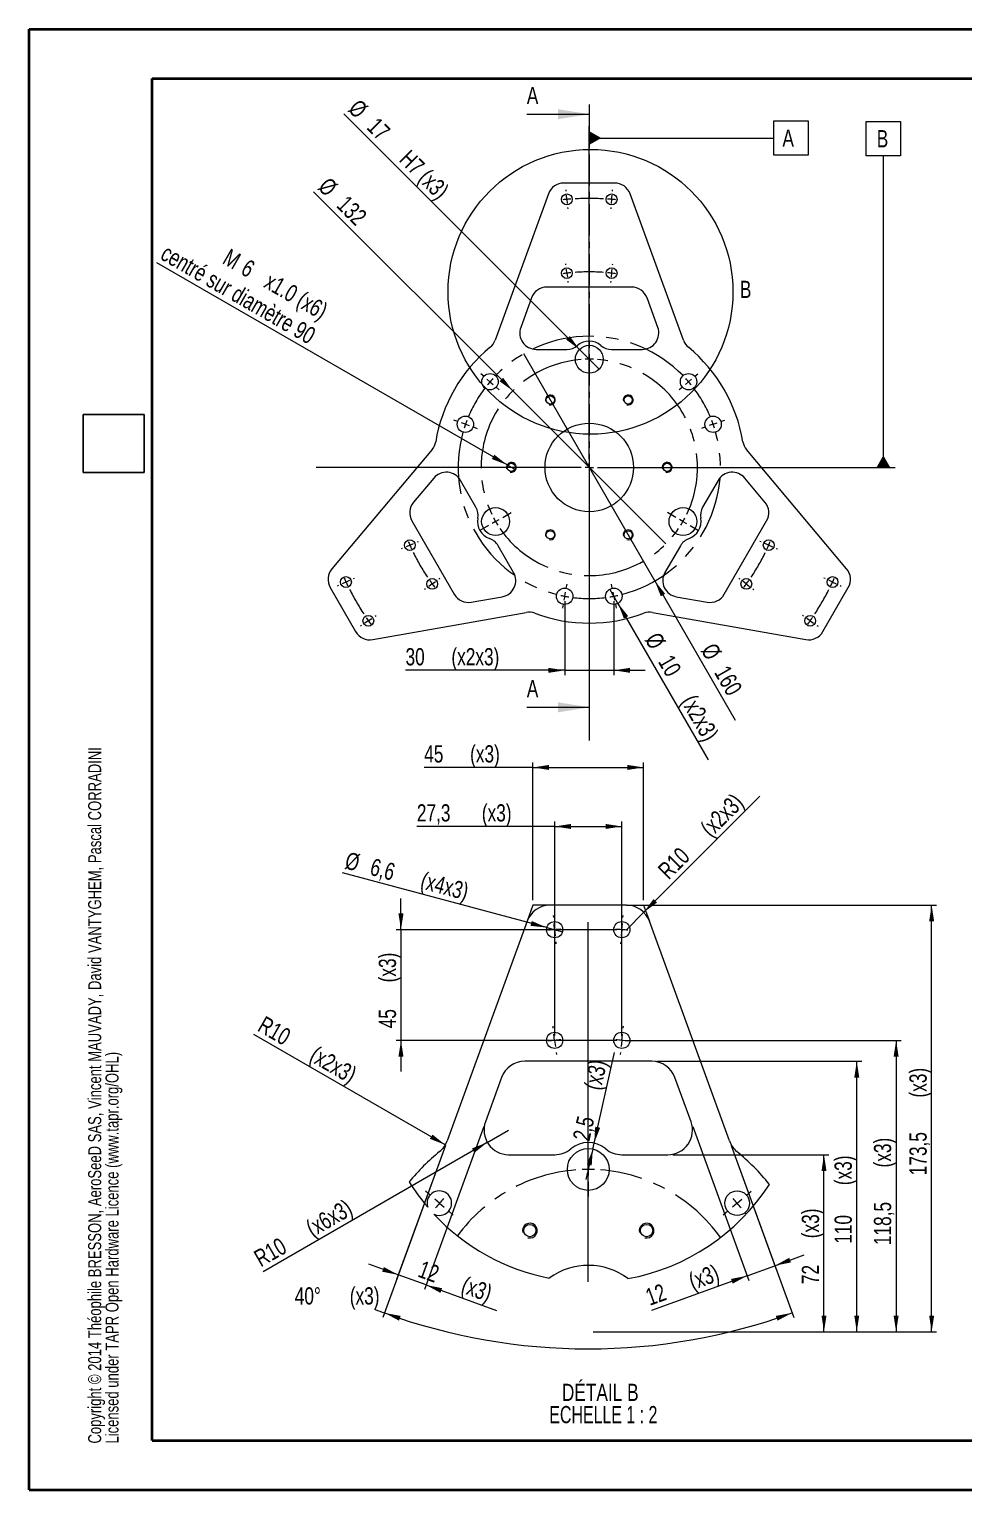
# Model space of a CAD drawing. Header units: millimetres. Extents: x 0 to 420, y 0 to 297.
# Drawn here: x 0.1 to 190.1, y 0.2 to 297.2 of the extents above; entities that cross this region are included whole.
import ezdxf

# ---------------------------------------------------------------- set-up
doc = ezdxf.new("R2010")
doc.units = ezdxf.units.MM
doc.linetypes.add('CENTER', pattern=[10.16, 6.35, -1.27, 1.27, -1.27])
doc.linetypes.add('CENTERX2', pattern=[20.32, 12.7, -2.54, 2.54, -2.54])
doc.styles.add('SLDTEXTSTYLE0', font='TXT', dxfattribs={"width": 0.75})
doc.styles.add('SLDTEXTSTYLE4', font='TXT', dxfattribs={"width": 0.692308})
doc.dimstyles.new('SLDDIMSTYLE0', dxfattribs={"dimtxt": 3.5, "dimasz": 3.302, "dimexe": 0, "dimexo": 0.0625, "dimgap": 0.875, "dimtad": 1, "dimlfac": 3, "dimrnd": 1e-09, "dimzin": 12, "dimdsep": 46, "dimtxsty": 'SLDTEXTSTYLE0', "dimblk1": 'NONE', "dimsah": 1, "dimcen": 0, "dimadec": 0, "dimazin": 3, "dimtfac": 1, "dimtmove": 0, "dimatfit": 3, "dimldrblk": 'NONE', "dimfxl": 1, "dimfrac": 2, "dimtolj": 1, "dimtzin": 12, "dimarcsym": 0})
doc.dimstyles.new('SLDDIMSTYLE1', dxfattribs={"dimtxt": 3.5, "dimasz": 3.302, "dimexe": 0, "dimexo": 0.0625, "dimgap": 0.875, "dimtad": 1, "dimlfac": 3, "dimrnd": 1e-09, "dimzin": 12, "dimdsep": 46, "dimtxsty": 'SLDTEXTSTYLE0', "dimblk1": 'NONE', "dimsah": 1, "dimcen": 0, "dimadec": 0, "dimazin": 3, "dimtfac": 1, "dimtmove": 0, "dimatfit": 3, "dimldrblk": 'NONE', "dimfxl": 1, "dimfrac": 2, "dimtolj": 1, "dimtzin": 12, "dimarcsym": 0})
doc.dimstyles.new('SLDDIMSTYLE10', dxfattribs={"dimtxt": 3.5, "dimasz": 3.302, "dimexe": 0, "dimexo": 0.0625, "dimgap": 0.875, "dimtad": 1, "dimlfac": 2, "dimrnd": 1e-09, "dimzin": 12, "dimdsep": 46, "dimtxsty": 'SLDTEXTSTYLE0', "dimsah": 1, "dimcen": 0.09, "dimadec": 0, "dimazin": 3, "dimtfac": 1, "dimtofl": 0, "dimtmove": 0, "dimatfit": 3, "dimfxl": 1, "dimfrac": 2, "dimtolj": 1, "dimtzin": 12, "dimarcsym": 0})
doc.dimstyles.new('SLDDIMSTYLE11', dxfattribs={"dimtxt": 3.5, "dimasz": 3.302, "dimexe": 0, "dimexo": 0.0625, "dimgap": 0.875, "dimtad": 0, "dimtih": 1, "dimtoh": 1, "dimdec": 4, "dimlfac": 2, "dimzin": 12, "dimdsep": 46, "dimtxsty": 'SLDTEXTSTYLE0', "dimsah": 1, "dimcen": 0.09, "dimazin": 3, "dimtfac": 1, "dimtofl": 0, "dimtmove": 0, "dimatfit": 3, "dimfxl": 1, "dimfrac": 2, "dimtolj": 1, "dimtzin": 12, "dimarcsym": 0})
doc.dimstyles.new('SLDDIMSTYLE12', dxfattribs={"dimtxt": 3.5, "dimasz": 3.302, "dimexe": 0, "dimexo": 0.0625, "dimgap": 0.875, "dimtad": 1, "dimlfac": 2, "dimrnd": 1e-09, "dimzin": 12, "dimdsep": 46, "dimtxsty": 'SLDTEXTSTYLE0', "dimsah": 1, "dimcen": 0.09, "dimadec": 0, "dimazin": 3, "dimtfac": 1, "dimtmove": 0, "dimatfit": 0, "dimfxl": 1, "dimfrac": 2, "dimtolj": 1, "dimtzin": 12, "dimarcsym": 0})
doc.dimstyles.new('SLDDIMSTYLE13', dxfattribs={"dimtxt": 3.5, "dimasz": 3.302, "dimexe": 0, "dimexo": 0.0625, "dimgap": 0.875, "dimtad": 1, "dimlfac": 2, "dimrnd": 1e-09, "dimzin": 12, "dimdsep": 46, "dimtxsty": 'SLDTEXTSTYLE0', "dimsah": 1, "dimcen": 0, "dimadec": 0, "dimazin": 3, "dimtfac": 1, "dimtofl": 0, "dimtmove": 0, "dimatfit": 3, "dimfxl": 1, "dimfrac": 2, "dimtolj": 1, "dimtzin": 12, "dimarcsym": 0})
doc.dimstyles.new('SLDDIMSTYLE14', dxfattribs={"dimtxt": 3.5, "dimasz": 3.302, "dimexe": 0, "dimexo": 0.0625, "dimgap": 0.875, "dimtad": 1, "dimlfac": 2, "dimrnd": 1e-09, "dimzin": 12, "dimdsep": 46, "dimtxsty": 'SLDTEXTSTYLE0', "dimsah": 1, "dimcen": 0, "dimadec": 0, "dimazin": 3, "dimtfac": 1, "dimtofl": 0, "dimtmove": 0, "dimatfit": 3, "dimfxl": 1, "dimfrac": 2, "dimtolj": 1, "dimtzin": 12, "dimarcsym": 0})
doc.dimstyles.new('SLDDIMSTYLE15', dxfattribs={"dimtxt": 3.5, "dimasz": 3.302, "dimexe": 0, "dimexo": 0.0625, "dimgap": 0.875, "dimtad": 1, "dimlfac": 2, "dimrnd": 1e-09, "dimzin": 12, "dimdsep": 46, "dimtxsty": 'SLDTEXTSTYLE0', "dimblk1": 'NONE', "dimsah": 1, "dimcen": 0, "dimadec": 0, "dimazin": 3, "dimtfac": 1, "dimtmove": 0, "dimatfit": 3, "dimldrblk": 'NONE', "dimfxl": 1, "dimfrac": 2, "dimtolj": 1, "dimtzin": 12, "dimarcsym": 0})
doc.dimstyles.new('SLDDIMSTYLE16', dxfattribs={"dimtxt": 3.5, "dimasz": 3.302, "dimexe": 0, "dimexo": 0.0625, "dimgap": 0.875, "dimtad": 1, "dimlfac": 2, "dimrnd": 1e-09, "dimzin": 12, "dimdsep": 46, "dimtxsty": 'SLDTEXTSTYLE0', "dimsah": 1, "dimcen": 0, "dimadec": 0, "dimazin": 3, "dimtfac": 1, "dimtofl": 0, "dimtmove": 1, "dimatfit": 3, "dimfxl": 1, "dimfrac": 2, "dimtolj": 1, "dimtzin": 12, "dimarcsym": 0})
doc.dimstyles.new('SLDDIMSTYLE2', dxfattribs={"dimtxt": 3.5, "dimasz": 3.302, "dimexe": 0, "dimexo": 0.0625, "dimgap": 0.875, "dimtad": 0, "dimtih": 1, "dimtoh": 1, "dimlfac": 3, "dimrnd": 1e-09, "dimzin": 12, "dimdsep": 46, "dimtxsty": 'SLDTEXTSTYLE0', "dimsah": 1, "dimcen": 0.09, "dimadec": 0, "dimazin": 3, "dimtfac": 1, "dimtmove": 0, "dimatfit": 0, "dimfxl": 1, "dimfrac": 2, "dimtolj": 1, "dimtzin": 12, "dimarcsym": 0})
doc.dimstyles.new('SLDDIMSTYLE3', dxfattribs={"dimtxt": 3.5, "dimasz": 3.302, "dimexe": 0, "dimexo": 0.0625, "dimgap": 0.875, "dimtad": 1, "dimlfac": 3, "dimrnd": 1e-09, "dimzin": 12, "dimdsep": 46, "dimtxsty": 'SLDTEXTSTYLE0', "dimblk1": 'NONE', "dimsah": 1, "dimcen": 0, "dimadec": 0, "dimazin": 3, "dimtfac": 1, "dimtmove": 0, "dimatfit": 3, "dimldrblk": 'NONE', "dimfxl": 1, "dimfrac": 2, "dimtolj": 1, "dimtzin": 12, "dimarcsym": 0})
doc.dimstyles.new('SLDDIMSTYLE4', dxfattribs={"dimtxt": 3.5, "dimasz": 3.302, "dimexe": 0, "dimexo": 0.0625, "dimgap": 0.875, "dimtad": 1, "dimlfac": 3, "dimrnd": 1e-09, "dimzin": 12, "dimdsep": 46, "dimtxsty": 'SLDTEXTSTYLE0', "dimblk1": 'NONE', "dimsah": 1, "dimcen": 0, "dimadec": 0, "dimazin": 3, "dimtfac": 1, "dimtmove": 0, "dimatfit": 3, "dimldrblk": 'NONE', "dimfxl": 1, "dimfrac": 2, "dimtolj": 1, "dimtzin": 12, "dimarcsym": 0})
doc.dimstyles.new('SLDDIMSTYLE9', dxfattribs={"dimtxt": 3.5, "dimasz": 3.302, "dimexe": 0, "dimexo": 0.0625, "dimgap": 0.875, "dimtad": 0, "dimtih": 1, "dimtoh": 1, "dimlfac": 2, "dimrnd": 1e-09, "dimzin": 12, "dimdsep": 46, "dimtxsty": 'SLDTEXTSTYLE0', "dimsah": 1, "dimcen": 0.09, "dimadec": 0, "dimazin": 3, "dimtfac": 1, "dimtofl": 0, "dimtmove": 0, "dimatfit": 3, "dimfxl": 1, "dimfrac": 2, "dimtolj": 1, "dimtzin": 12, "dimarcsym": 0})
picture_1 = doc.add_image_def('image1.bmp', size_in_pixel=(400, 420))

# ---------------------------------------------------------------- blocks, each defined once
blk = doc.blocks.new('SW_NOTE_0')
at = {"color": 0, "linetype": 'Continuous', "lineweight": 0, "char_height": 2.6458, "attachment_point": 1, "rotation": 90, "style": 'SLDTEXTSTYLE0'}
for s, insert in [('Copyright © 2014 Théophile BRESSON, AeroSeeD SAS, Vincent MAUVADY, David VANTYGHEM, Pascal CORRADINI', (-3.41, 0)), ('Licensed under TAPR Open Hardware Licence (www.tapr.org/OHL)', (0.12, 0))]:
    blk.add_mtext(s, dxfattribs=dict(at, insert=insert))
blk = doc.blocks.new('*D5')
at = {"color": 7, "linetype": 'Continuous', "lineweight": 0}
for q in [(100.62, 231.2), (143.63, 156.72)]:
    blk.add_line((127.29, 185.02), q, dxfattribs=at)
blk.add_solid([(127.29, 185.02), (128.5, 181.9), (129.38, 182.41)], dxfattribs=at)
at = {"color": 7, "linetype": 'Continuous', "lineweight": 0, "char_height": 3.5, "attachment_point": 1, "rotation": 300, "style": 'SLDTEXTSTYLE0'}
for s, insert in [('%%c', (139.59, 172.72, -0.97)), ('160', (142.28, 168.18, -0.97))]:
    blk.add_mtext(s, dxfattribs=dict(at, insert=insert))
blk = doc.blocks.new('_NONE')
blk = doc.blocks.new('*D6')
at = {"color": 7, "linetype": 'Continuous', "lineweight": 0}
for q in [(118.12, 183.36), (138.14, 148.68)]:
    blk.add_line((119.79, 180.47), q, dxfattribs=at)
blk.add_solid([(119.79, 180.47), (121, 177.36), (121.88, 177.87)], dxfattribs=at)
at = {"color": 7, "linetype": 'Continuous', "lineweight": 0, "char_height": 3.5, "attachment_point": 1, "rotation": 300, "style": 'SLDTEXTSTYLE0'}
for s, insert in [('%%c', (128.19, 174.9, -0.97)), ('10', (130.88, 170.36, -0.97)), ('(x2x3)', (135.54, 162.28, -0.97))]:
    blk.add_mtext(s, dxfattribs=dict(at, insert=insert))
blk = doc.blocks.new('*D7')
at = {"color": 7, "linetype": 'Continuous', "lineweight": 0}
for p, q in [((108.96, 180.92), (108.96, 165.85)), ((118.96, 180.92), (118.96, 165.85)), ((108.96, 166.85), (76.59, 166.85)), ((108.96, 166.85), (118.96, 166.85)), ((118.96, 166.85), (125.31, 166.85))]:
    blk.add_line(p, q, dxfattribs=at)
for points in [[(108.96, 166.85), (105.65, 167.35), (105.65, 166.34)], [(118.96, 166.85), (122.26, 166.34), (122.26, 167.35)]]:
    blk.add_solid(points, dxfattribs=at)
at = {"color": 7, "linetype": 'Continuous', "lineweight": 0, "char_height": 3.5, "attachment_point": 1, "style": 'SLDTEXTSTYLE0'}
for s, insert in [('30', (76.59, 171.36, -0.97)), ('(x2x3)', (85.92, 171.36, -0.97))]:
    blk.add_mtext(s, dxfattribs=dict(at, insert=insert))
blk = doc.blocks.new('*D8')
at = {"color": 7, "linetype": 'Continuous', "lineweight": 0}
for q in [(57.9, 264.17), (129.51, 192.55)]:
    blk.add_line((98.4, 223.67), q, dxfattribs=at)
blk.add_solid([(98.4, 223.67), (96.42, 226.36), (95.71, 225.64)], dxfattribs=at)
at = {"color": 7, "linetype": 'Continuous', "lineweight": 0, "char_height": 3.5, "attachment_point": 1, "rotation": 315, "style": 'SLDTEXTSTYLE0'}
for s, insert in [('%%c', (61.08, 267.36, -0.97)), ('132', (64.85, 263.66, -0.97))]:
    blk.add_mtext(s, dxfattribs=dict(at, insert=insert))
blk = doc.blocks.new('*D9')
at = {"color": 7, "linetype": 'Continuous', "lineweight": 0}
for q in [(64.02, 280.04), (115.96, 228.11)]:
    blk.add_line((111.95, 232.11), q, dxfattribs=at)
blk.add_solid([(111.95, 232.11), (109.98, 234.81), (109.26, 234.09)], dxfattribs=at)
at = {"color": 7, "linetype": 'Continuous', "lineweight": 0, "char_height": 3.5, "attachment_point": 1, "rotation": 315, "style": 'SLDTEXTSTYLE0'}
for s, insert in [('%%c', (67.21, 283.23, -0.97)), ('17', (70.98, 279.54, -0.97)), ('H7 (x3)', (77.57, 272.94, -0.97))]:
    blk.add_mtext(s, dxfattribs=dict(at, insert=insert))
blk = doc.blocks.new('*D10')
at = {"color": 7, "linetype": 'Continuous', "lineweight": 0}
for q in [(26.01, 249.74), (98.99, 207.61)]:
    blk.add_line((97.26, 208.61), q, dxfattribs=at)
blk.add_solid([(97.26, 208.61), (94.65, 210.7), (94.14, 209.82)], dxfattribs=at)
at = {"color": 7, "linetype": 'Continuous', "lineweight": 0, "char_height": 3.5, "attachment_point": 1, "rotation": 330, "style": 'SLDTEXTSTYLE0'}
for s, insert in [('centré sur diamètre 90', (28.25, 253.63, -0.97)), ('M', (40.9, 252.74, -0.97)), ('6', (44.61, 250.6, -0.97)), ('x1.0 (x6)', (49.31, 247.89, -0.97))]:
    blk.add_mtext(s, dxfattribs=dict(at, insert=insert))
blk = doc.blocks.new('SW_CENTERMARKSYMBOL_0')
at = {"color": 0, "linetype": 'Continuous', "lineweight": 0}
for p, q in [((-54.16, 79.47), (-54.18, 79.74)), ((-54.02, 77.81), (-54.09, 78.64)), ((-54.02, 77.81), (-53.95, 76.98)), ((-49.47, 24.98), (-49.47, 78.83)), ((-44.92, 77.81), (-44.99, 76.98)), ((-44.92, 77.81), (-44.85, 78.64)), ((-44.78, 79.47), (-44.76, 79.74)), ((-53.88, 76.15), (-53.86, 75.88)), ((-45.06, 76.15), (-45.08, 75.88)), ((-54.21, 64.47), (-54.24, 64.73)), ((-54.02, 62.81), (-54.12, 63.64)), ((-54.02, 62.81), (-53.93, 61.98)), ((-44.92, 62.81), (-45.02, 61.98)), ((-44.92, 62.81), (-44.83, 63.64)), ((-44.73, 64.47), (-44.7, 64.73)), ((-53.83, 61.15), (-53.8, 60.89)), ((-45.11, 61.15), (-45.14, 60.89)), ((-49.47, 46.98), (-49.47, 48.98)), ((-49.47, 45.31), (-49.47, 46.14)), ((-49.47, 45.31), (-49.47, 44.48)), ((-70.92, 41.83), (-71.55, 42.37)), ((-49.47, 43.64), (-49.47, 41.64)), ((-28.03, 41.83), (-27.4, 42.37)), ((-69.66, 40.74), (-70.29, 41.28)), ((-69.66, 40.74), (-69.03, 40.19)), ((-68.4, 39.65), (-67.77, 39.1)), ((-30.55, 39.65), (-31.18, 39.1)), ((-29.29, 40.74), (-29.92, 40.19)), ((-29.29, 40.74), (-28.66, 41.28)), ((-76.23, 32.62), (-77.02, 32.9)), ((-22.71, 32.62), (-21.93, 32.9)), ((-74.66, 32.08), (-75.44, 32.35)), ((-74.66, 32.08), (-73.87, 31.8)), ((-73.08, 31.53), (-72.3, 31.25)), ((-25.86, 31.53), (-26.65, 31.25)), ((-24.29, 32.08), (-25.08, 31.8)), ((-24.29, 32.08), (-23.5, 32.35)), ((-49.47, 23.31), (-49.47, 24.14)), ((-51.14, 23.31), (-104.99, 23.31)), ((-49.47, 23.31), (-50.31, 23.31)), ((-49.47, 23.31), (-49.47, 22.48)), ((-49.47, 23.31), (-48.64, 23.31)), ((-49.47, 21.64), (-49.47, -32.21)), ((-47.81, 23.31), (6.05, 23.31)), ((-68.53, 12.31), (-69.25, 11.89)), ((-68.53, 12.31), (-67.8, 12.73)), ((-67.08, 13.14), (-65.35, 14.14)), ((-31.86, 13.14), (-33.6, 14.14)), ((-30.42, 12.31), (-31.14, 12.73)), ((-30.42, 12.31), (-29.7, 11.89)), ((-69.97, 11.48), (-71.7, 10.48)), ((-28.98, 11.48), (-27.25, 10.48)), ((-87.49, 6.84), (-87.73, 6.73)), ((-85.96, 7.5), (-86.72, 7.17)), ((-85.96, 7.5), (-85.19, 7.83)), ((-84.43, 8.16), (-84.18, 8.27)), ((-14.52, 8.16), (-14.76, 8.27)), ((-12.99, 7.5), (-13.76, 7.83)), ((-12.99, 7.5), (-12.23, 7.17)), ((-11.46, 6.84), (-11.22, 6.73)), ((-98.95, 0), (-99.7, -0.36)), ((-98.95, 0), (-98.19, 0.36)), ((-97.44, 0.71), (-97.2, 0.82)), ((-81.41, -0.38), (-80.74, 0.12)), ((-80.07, 0.61), (-79.85, 0.77)), ((-18.88, 0.61), (-19.09, 0.77)), ((-17.54, -0.38), (-18.21, 0.12)), ((-1.51, 0.71), (-1.75, 0.82)), ((0, 0), (-0.75, 0.36)), ((0, 0), (0.75, -0.36)), ((-100.45, -0.71), (-100.7, -0.82)), ((-82.74, -1.37), (-82.96, -1.53)), ((-81.41, -0.38), (-82.08, -0.88)), ((-54.47, -2.88), (-54.63, -3.7)), ((-54.47, -2.88), (-54.32, -2.07)), ((-54.16, -1.25), (-54, -0.43)), ((-44.79, -1.25), (-44.94, -0.43)), ((-44.47, -2.88), (-44.63, -2.07)), ((-44.47, -2.88), (-44.32, -3.7)), ((-17.54, -0.38), (-16.87, -0.88)), ((-16.2, -1.37), (-15.99, -1.53)), ((1.51, -0.71), (1.75, -0.82)), ((-54.79, -4.52), (-54.94, -5.34)), ((-44.16, -4.52), (-44, -5.34)), ((-95.77, -8.83), (-95.98, -8.98)), ((-94.4, -7.88), (-95.08, -8.36)), ((-94.4, -7.88), (-93.71, -7.41)), ((-93.03, -6.93), (-92.81, -6.78)), ((-5.92, -6.93), (-6.14, -6.78)), ((-4.55, -7.88), (-5.23, -7.41)), ((-4.55, -7.88), (-3.87, -8.36)), ((-3.18, -8.83), (-2.96, -8.98))]:
    blk.add_line(p, q, dxfattribs=at)
for radius, start, end in [(54.69, 94.7723, 95.6454), (54.69, 93.8993, 94.7723), (54.69, 85.2277, 86.1007), (54.69, 84.3546, 85.2277), (39.76, 96.5709, 97.7718), (39.76, 95.3701, 96.5709), (39.76, 83.4291, 84.6299), (39.76, 82.2282, 83.4291), (22, 90, 92.1703), (22, 87.8297, 90), (26.67, 139.1931, 140.9836), (26.67, 137.4026, 139.1931), (26.67, 40.8069, 42.5974), (26.67, 39.0164, 40.8069), (26.67, 159.0164, 160.8069), (26.67, 19.1931, 20.9836), (26.67, 160.8069, 162.5974), (26.67, 17.4026, 19.1931), (22, 207.8297, 210), (22, 210, 212.1703), (22, 327.8297, 330), (22, 330, 332.1703), (39.76, 202.2282, 203.4291), (39.76, 203.4291, 204.6299), (39.76, 335.3701, 336.5709), (39.76, 336.5709, 337.7718), (54.69, 204.3546, 205.2277), (54.69, 205.2277, 206.1007), (39.76, 215.3701, 216.5709), (39.76, 323.4291, 324.6299), (54.69, 333.8993, 334.7723), (54.69, 334.7723, 335.6454), (39.76, 216.5709, 217.7718), (26.67, 257.4026, 259.1931), (26.67, 259.1931, 260.9836), (26.67, 279.0164, 280.8069), (26.67, 280.8069, 282.5974), (39.76, 322.2282, 323.4291), (54.69, 213.8993, 214.7723), (54.69, 214.7723, 215.6454), (54.69, 324.3546, 325.2277), (54.69, 325.2277, 326.1007)]:
    blk.add_arc((-49.47, 23.31), radius, start, end, dxfattribs=at)
at = {"color": 0, "linetype": 'CENTERX2', "lineweight": 0}
for radius, start, end in [(54.69, 86.9737, 93.0263), (39.76, 85.8307, 94.1693), (26.67, 44.3879, 135.6121), (22, 94.3406, 205.6594), (22, 334.3406, 85.6594), (26.67, 142.7741, 157.2259), (26.67, 22.7741, 37.2259), (26.67, 164.3879, 255.6121), (26.67, 284.3879, 15.6121), (22, 214.3406, 325.6594), (39.76, 205.8307, 214.1693), (39.76, 325.8307, 334.1693), (54.69, 206.9737, 213.0263), (54.69, 326.9737, 333.0263), (26.67, 262.7741, 277.2259)]:
    blk.add_arc((-49.47, 23.31), radius, start, end, dxfattribs=at)
blk = doc.blocks.new('SW_DATUMTAG_0')
at = {"color": 0, "linetype": 'Continuous', "lineweight": 0}
for p, q in [((-1.77, -0.72), (-1.77, 6.28)), ((-1.77, 6.28), (5.23, 6.28)), ((5.23, 6.28), (5.23, -0.72)), ((-39.28, -8.68), (-39.28, 5.18)), ((-39.28, 2.78), (-1.77, 2.78)), ((5.23, -0.72), (-1.77, -0.72))]:
    blk.add_line(p, q, dxfattribs=at)
blk.add_solid([(-39.28, 1.38), (-39.28, 4.18), (-36.83, 2.78)], dxfattribs=at)
at = {"color": 0, "linetype": 'Continuous', "lineweight": 0, "insert": (0, 4.51, -1), "char_height": 3.5, "attachment_point": 1, "style": 'SLDTEXTSTYLE0'}
blk.add_mtext('A', dxfattribs=at)
blk = doc.blocks.new('SW_DATUMTAG_1')
at = {"color": 0, "linetype": 'Continuous', "lineweight": 0}
for p, q in [((-2.16, -0.72), (-2.16, 6.28)), ((-2.16, 6.28), (4.84, 6.28)), ((4.84, 6.28), (4.84, -0.72)), ((4.84, -0.72), (-2.16, -0.72)), ((1.34, -64.08), (1.34, -0.72)), ((-2.94, -64.08), (3.74, -64.08))]:
    blk.add_line(p, q, dxfattribs=at)
blk.add_solid([(2.74, -64.08), (-0.06, -64.08), (1.34, -61.63)], dxfattribs=at)
at = {"color": 0, "linetype": 'Continuous', "lineweight": 0, "insert": (0, 4.51, -1), "char_height": 3.5, "attachment_point": 1, "style": 'SLDTEXTSTYLE0'}
blk.add_mtext('B', dxfattribs=at)
blk = doc.blocks.new('*D21')
at = {"color": 7, "linetype": 'Continuous', "lineweight": 0}
for p, q in [((102.5, 147.1), (80.39, 147.1)), ((102.5, 120.1), (102.5, 148.1)), ((102.5, 147.1), (125, 147.1)), ((125, 120.1), (125, 148.1))]:
    blk.add_line(p, q, dxfattribs=at)
for points in [[(102.5, 147.1), (105.8, 146.59), (105.8, 147.61)], [(125, 147.1), (121.7, 147.61), (121.7, 146.59)]]:
    blk.add_solid(points, dxfattribs=at)
at = {"color": 7, "linetype": 'Continuous', "lineweight": 0, "char_height": 3.5, "attachment_point": 1, "style": 'SLDTEXTSTYLE0'}
for s, insert in [('45', (80.39, 151.61, 0.05)), ('(x3)', (89.72, 151.61, 0.05))]:
    blk.add_mtext(s, dxfattribs=dict(at, insert=insert))
blk = doc.blocks.new('*D22')
at = {"color": 7, "linetype": 'Continuous', "lineweight": 0}
for p, q in [((130.94, 68.35), (162.68, 68.35)), ((161.68, 32.35), (161.68, 68.35)), ((114.75, 32.35), (162.68, 32.35))]:
    blk.add_line(p, q, dxfattribs=at)
for points in [[(161.68, 68.35), (161.18, 65.05), (162.19, 65.05)], [(161.68, 32.35), (162.19, 35.65), (161.18, 35.65)]]:
    blk.add_solid(points, dxfattribs=at)
at = {"color": 7, "linetype": 'Continuous', "lineweight": 0, "char_height": 3.5, "attachment_point": 1, "rotation": 90, "style": 'SLDTEXTSTYLE0'}
for s, insert in [('(x3)', (157.17, 51.36, -1.45)), ('72', (157.17, 42.03, -1.45))]:
    blk.add_mtext(s, dxfattribs=dict(at, insert=insert))
blk = doc.blocks.new('*D23')
at = {"color": 7, "linetype": 'Continuous', "lineweight": 0}
for p, q in [((127.67, 87.35), (169.35, 87.35)), ((168.35, 32.35), (168.35, 87.35)), ((114.75, 32.35), (169.35, 32.35))]:
    blk.add_line(p, q, dxfattribs=at)
for points in [[(168.35, 87.35), (167.84, 84.05), (168.85, 84.05)], [(168.35, 32.35), (168.85, 35.65), (167.84, 35.65)]]:
    blk.add_solid(points, dxfattribs=at)
at = {"color": 7, "linetype": 'Continuous', "lineweight": 0, "char_height": 3.5, "attachment_point": 1, "rotation": 90, "style": 'SLDTEXTSTYLE0'}
for s, insert in [('(x3)', (163.83, 62.15, -1.45)), ('110', (163.83, 50.24, -1.45))]:
    blk.add_mtext(s, dxfattribs=dict(at, insert=insert))
blk = doc.blocks.new('*D24')
at = {"color": 7, "linetype": 'Continuous', "lineweight": 0}
for p, q in [((122.5, 119.1), (184.57, 119.1)), ((183.57, 32.35), (183.57, 119.1)), ((114.75, 32.35), (184.57, 32.35))]:
    blk.add_line(p, q, dxfattribs=at)
for points in [[(183.57, 119.1), (183.06, 115.8), (184.08, 115.8)], [(183.57, 32.35), (184.08, 35.65), (183.06, 35.65)]]:
    blk.add_solid(points, dxfattribs=at)
at = {"color": 7, "linetype": 'Continuous', "lineweight": 0, "char_height": 3.5, "attachment_point": 1, "rotation": 90, "style": 'SLDTEXTSTYLE0'}
for s, insert in [('(x3)', (179.06, 79.97, -1.45)), ('173,5', (179.06, 64.17, -1.45))]:
    blk.add_mtext(s, dxfattribs=dict(at, insert=insert))
blk = doc.blocks.new('*D25')
at = {"color": 7, "linetype": 'Continuous', "lineweight": 0}
for p, q in [((84.7, 70.21), (71.98, 35.24)), ((142.8, 70.21), (155.52, 35.24))]:
    blk.add_line(p, q, dxfattribs=at)
for start, end in [(249.0542, 250), (250, 290)]:
    blk.add_arc((113.75, 150.01), 121.14, start, end, dxfattribs=at)
for points in [[(72.32, 36.18), (75.27, 34.61), (75.6, 35.57)], [(155.18, 36.18), (151.89, 35.57), (152.23, 34.61)]]:
    blk.add_solid(points, dxfattribs=at)
at = {"color": 7, "linetype": 'Continuous', "lineweight": 0, "char_height": 3.5, "attachment_point": 1, "style": 'SLDTEXTSTYLE0'}
for s, insert in [('40°', (54.07, 41.39, -1.45)), ('(x3)', (65.26, 41.39, -1.45))]:
    blk.add_mtext(s, dxfattribs=dict(at, insert=insert))
blk = doc.blocks.new('*D26')
at = {"color": 7, "linetype": 'Continuous', "lineweight": 0}
for p, q in [((92.51, 74.12), (80.43, 40.92)), ((84.7, 70.21), (74.79, 42.97)), ((75.13, 43.91), (69.16, 46.08)), ((80.77, 41.86), (75.13, 43.91)), ((80.77, 41.86), (95.06, 36.65))]:
    blk.add_line(p, q, dxfattribs=at)
for points in [[(75.13, 43.91), (72.2, 45.51), (71.85, 44.56)], [(80.77, 41.86), (83.7, 40.25), (84.04, 41.2)]]:
    blk.add_solid(points, dxfattribs=at)
at = {"color": 7, "linetype": 'Continuous', "lineweight": 0, "char_height": 3.5, "attachment_point": 1, "rotation": 340, "style": 'SLDTEXTSTYLE0'}
for s, insert in [('12', (80.09, 46.9, -1.45)), ('(x3)', (88.85, 43.71, -1.45))]:
    blk.add_mtext(s, dxfattribs=dict(at, insert=insert))
blk = doc.blocks.new('*D27')
at = {"color": 7, "linetype": 'Continuous', "lineweight": 0}
for p, q in [((134.99, 74.12), (146.39, 42.79)), ((142.8, 70.21), (152.03, 44.84)), ((151.68, 45.78), (157.65, 47.96)), ((146.05, 43.73), (151.68, 45.78)), ((146.05, 43.73), (126.6, 36.65))]:
    blk.add_line(p, q, dxfattribs=at)
for points in [[(151.68, 45.78), (154.96, 46.44), (154.61, 47.39)], [(146.05, 43.73), (142.77, 43.08), (143.12, 42.13)]]:
    blk.add_solid(points, dxfattribs=at)
at = {"color": 7, "linetype": 'Continuous', "lineweight": 0, "char_height": 3.5, "attachment_point": 1, "rotation": 20, "style": 'SLDTEXTSTYLE0'}
for s, insert in [('(x3)', (133.82, 44.08, -1.45)), ('12', (125.05, 40.89, -1.45))]:
    blk.add_mtext(s, dxfattribs=dict(at, insert=insert))
blk = doc.blocks.new('*D28')
at = {"color": 7, "linetype": 'Continuous', "lineweight": 0}
for q in [(97.55, 73.35), (47.67, 44.55)]:
    blk.add_line((93.22, 70.85), q, dxfattribs=at)
blk.add_solid([(93.22, 70.85), (90.11, 69.64), (90.62, 68.76)], dxfattribs=at)
at = {"color": 7, "linetype": 'Continuous', "lineweight": 0, "char_height": 3.5, "attachment_point": 1, "rotation": 30, "style": 'SLDTEXTSTYLE0'}
for s, insert in [('(x6x3)', (55.95, 54.54, -1.45)), ('R10', (45.42, 48.45, -1.45))]:
    blk.add_mtext(s, dxfattribs=dict(at, insert=insert))
blk = doc.blocks.new('*D29')
at = {"color": 7, "linetype": 'Continuous', "lineweight": 0}
for p, q in [((106.92, 135.1), (78.9, 135.1)), ((106.92, 92.6), (106.92, 136.1)), ((106.92, 135.1), (120.57, 135.1)), ((120.57, 92.6), (120.57, 136.1))]:
    blk.add_line(p, q, dxfattribs=at)
for points in [[(106.92, 135.1), (110.23, 134.59), (110.23, 135.61)], [(120.57, 135.1), (117.27, 135.61), (117.27, 134.59)]]:
    blk.add_solid(points, dxfattribs=at)
at = {"color": 7, "linetype": 'Continuous', "lineweight": 0, "char_height": 3.5, "attachment_point": 1, "style": 'SLDTEXTSTYLE0'}
for s, insert in [('27,3', (78.9, 139.61, -1.45)), ('(x3)', (92.11, 139.61, -1.45))]:
    blk.add_mtext(s, dxfattribs=dict(at, insert=insert))
blk = doc.blocks.new('*D30')
at = {"color": 7, "linetype": 'Continuous', "lineweight": 0}
for p, q in [((75.67, 114.1), (75.67, 120.45)), ((119.57, 114.1), (74.67, 114.1)), ((75.67, 114.1), (75.67, 91.6)), ((119.57, 91.6), (74.67, 91.6)), ((75.67, 91.6), (75.67, 85.25))]:
    blk.add_line(p, q, dxfattribs=at)
for points in [[(75.67, 114.1), (76.18, 117.4), (75.16, 117.4)], [(75.67, 91.6), (75.16, 88.3), (76.18, 88.3)]]:
    blk.add_solid(points, dxfattribs=at)
at = {"color": 7, "linetype": 'Continuous', "lineweight": 0, "char_height": 3.5, "attachment_point": 1, "rotation": 90, "style": 'SLDTEXTSTYLE0'}
for s, insert in [('(x3)', (71.16, 103.39, -1.45)), ('45', (71.16, 94.06, -1.45))]:
    blk.add_mtext(s, dxfattribs=dict(at, insert=insert))
blk = doc.blocks.new('*D31')
at = {"color": 7, "linetype": 'Continuous', "lineweight": 0}
for p, q in [((121.57, 91.6), (177.35, 91.6)), ((176.35, 91.6), (176.35, 32.35)), ((114.75, 32.35), (177.35, 32.35))]:
    blk.add_line(p, q, dxfattribs=at)
for points in [[(176.35, 91.6), (175.84, 88.3), (176.86, 88.3)], [(176.35, 32.35), (176.86, 35.65), (175.84, 35.65)]]:
    blk.add_solid(points, dxfattribs=at)
at = {"color": 7, "linetype": 'Continuous', "lineweight": 0, "char_height": 3.5, "attachment_point": 1, "rotation": 90, "style": 'SLDTEXTSTYLE0'}
for s, insert in [('(x3)', (171.84, 65.75, -1.45)), ('118,5', (171.84, 49.96, -1.45))]:
    blk.add_mtext(s, dxfattribs=dict(at, insert=insert))
blk = doc.blocks.new('*D32')
at = {"color": 7, "linetype": 'Continuous', "lineweight": 0}
for q in [(148.65, 141.26), (121.5, 114.1)]:
    blk.add_line((125.03, 117.64), q, dxfattribs=at)
blk.add_solid([(125.03, 117.64), (127.73, 119.61), (127.01, 120.33)], dxfattribs=at)
at = {"color": 7, "linetype": 'Continuous', "lineweight": 0, "char_height": 3.5, "attachment_point": 1, "rotation": 45, "style": 'SLDTEXTSTYLE0'}
for s, insert in [('(x2x3)', (136.23, 135.19, 0.05)), ('R10', (127.63, 126.59, 0.05))]:
    blk.add_mtext(s, dxfattribs=dict(at, insert=insert))
blk = doc.blocks.new('*D33')
at = {"color": 7, "linetype": 'Continuous', "lineweight": 0}
for q in [(63.78, 125.66), (108.52, 113.68)]:
    blk.add_line((105.33, 114.53), q, dxfattribs=at)
blk.add_solid([(105.33, 114.53), (102.27, 115.87), (102.01, 114.89)], dxfattribs=at)
at = {"color": 7, "linetype": 'Continuous', "lineweight": 0, "char_height": 3.5, "attachment_point": 1, "rotation": 345, "style": 'SLDTEXTSTYLE0'}
for s, insert in [('%%c', (64.94, 130.01, -1.45)), ('6,6', (70.05, 128.7, -1.45)), ('(x4x3)', (80.31, 125.95, -1.45))]:
    blk.add_mtext(s, dxfattribs=dict(at, insert=insert))
blk = doc.blocks.new('*D34')
at = {"color": 7, "linetype": 'Continuous', "lineweight": 0}
blk.add_line((84.68, 70.36), (45.78, 92.8), dxfattribs=at)
blk.add_solid([(84.68, 70.36), (82.07, 72.45), (81.56, 71.57)], dxfattribs=at)
at = {"color": 7, "linetype": 'Continuous', "lineweight": 0, "char_height": 3.5, "attachment_point": 1, "rotation": 330, "style": 'SLDTEXTSTYLE0'}
for s, insert in [('R10', (48.03, 96.7, -1.45)), ('(x2x3)', (58.57, 90.62, -1.45))]:
    blk.add_mtext(s, dxfattribs=dict(at, insert=insert))
blk = doc.blocks.new('*D35')
at = {"color": 7, "linetype": 'Continuous', "lineweight": 0}
for p, q in [((114.95, 70.72), (119.06, 89.11)), ((114.68, 69.5), (113.29, 63.3)), ((114.68, 69.5), (114.95, 70.72))]:
    blk.add_line(p, q, dxfattribs=at)
for points in [[(114.95, 70.72), (116.17, 73.83), (115.17, 74.05)], [(114.68, 69.5), (113.46, 66.39), (114.45, 66.17)]]:
    blk.add_solid(points, dxfattribs=at)
at = {"color": 7, "linetype": 'Continuous', "lineweight": 0, "char_height": 3.5, "attachment_point": 1, "rotation": 77.3914, "style": 'SLDTEXTSTYLE0'}
for s, insert in [('(x3)', (112.86, 82.04, -1.45)), ('2,5', (110.54, 71.68, -1.45))]:
    blk.add_mtext(s, dxfattribs=dict(at, insert=insert))
blk = doc.blocks.new('SW_NOTE_4')
at = {"color": 0, "linetype": 'Continuous', "lineweight": 0, "char_height": 3.5, "attachment_point": 2}
for s, insert, style in [('DÉTAIL B', (9.13, 4.51), 'SLDTEXTSTYLE0'), ('ECHELLE 1 : 2', (9.76, -0.01), 'SLDTEXTSTYLE4')]:
    blk.add_mtext(s, dxfattribs=dict(at, insert=insert, style=style))
blk = doc.blocks.new('SW_CENTERMARKSYMBOL_1')
at = {"color": 0, "linetype": 'Continuous', "lineweight": 0}
for p, q in [((-7.03, 74.12), (-7.07, 74.52)), ((7.03, 74.12), (7.07, 74.52)), ((-6.83, 71.63), (-6.93, 72.87)), ((-6.83, 71.63), (-6.72, 70.38)), ((0, 0), (0, 73.16)), ((6.83, 71.63), (6.72, 70.38)), ((6.83, 71.63), (6.93, 72.87)), ((-6.62, 69.14), (-6.58, 68.74)), ((6.62, 69.14), (6.58, 68.74)), ((-7.11, 51.61), (-7.16, 52.01)), ((7.11, 51.61), (7.16, 52.01)), ((-6.83, 49.13), (-6.97, 50.37)), ((-6.83, 49.13), (-6.68, 47.89)), ((6.83, 49.13), (6.68, 47.89)), ((6.83, 49.13), (6.97, 50.37)), ((-6.54, 46.65), (-6.49, 46.25)), ((6.54, 46.65), (6.49, 46.25)), ((0, 25.38), (0, 28.38)), ((0, 22.88), (0, 24.13)), ((0, 22.88), (0, 21.63)), ((-32.17, 17.65), (-33.12, 18.47)), ((0, 20.38), (0, 17.38)), ((32.17, 17.65), (33.12, 18.47)), ((-30.28, 16.02), (-31.22, 16.84)), ((-30.28, 16.02), (-29.33, 15.2)), ((30.28, 16.02), (29.33, 15.2)), ((30.28, 16.02), (31.22, 16.84)), ((-28.38, 14.39), (-27.44, 13.57)), ((28.38, 14.39), (27.44, 13.57))]:
    blk.add_line(p, q, dxfattribs=at)
at = {"color": 0, "linetype": 'CENTERX2', "lineweight": 0}
blk.add_line((32.09, 13.76), (31.85, 14.08), dxfattribs=at)
at = {"color": 0, "linetype": 'Continuous', "lineweight": 0}
for centre, radius, start, end in [((-0.01, -10.03), 81.94, 94.7717, 95.6458), ((0, -10.09), 82, 93.8992, 94.7726), ((0, -10.09), 82, 85.2274, 86.1008), ((0.01, -10.03), 81.94, 84.3542, 85.2283), ((0, -10.09), 59.61, 96.5705, 97.772), ((0, -10.14), 59.66, 95.3704, 96.5708), ((0, -10.14), 59.66, 83.4292, 84.6296), ((0, -10.09), 59.61, 82.228, 83.4295), ((0, -10.12), 33, 90, 92.1702), ((0, -10.12), 33, 87.8298, 90), ((0, -10.12), 40, 139.193, 140.9837), ((0, -10.12), 40, 137.4026, 139.1931), ((0, -10.12), 40, 40.8069, 42.5974), ((0, -10.12), 40, 39.0163, 40.807)]:
    blk.add_arc(centre, radius, start, end, dxfattribs=at)
at = {"color": 0, "linetype": 'CENTERX2', "lineweight": 0}
for radius, start, end in [(32.99, 94.3379, 143.7496), (33, 35.4568, 85.6607)]:
    blk.add_arc((0, -10.12), radius, start, end, dxfattribs=at)

msp = doc.modelspace()

# ---------------------------------------------------------------- linework, layer by layer
at = {"color": 7, "linetype": 'Continuous', "lineweight": 40}
for p, q in [((0.078844, 0.21478), (0.078844, 297.21478)), ((0.078844, 297.21478), (420.078844, 297.21478)), ((25.078844, 10.21478), (25.078844, 287.21478)), ((25.078844, 287.21478), (410.078844, 287.21478)), ((25.078844, 10.21478), (410.078844, 10.21478)), ((0.078844, 0.21478), (420.078844, 0.21478))]:
    msp.add_line(p, q, dxfattribs=at)
at = {"color": 7, "linetype": 'Continuous', "lineweight": 0}
for p, q in [((101.255724, 279.929665), (113.955724, 279.929665)), ((101.255724, 159.327093), (113.955724, 159.327093))]:
    msp.add_line(p, q, dxfattribs=at)
at = {"color": 7, "linetype": 'CENTER', "lineweight": 0}
msp.add_line((113.955724, 281.929665), (113.955724, 157.327093), dxfattribs=at)
at = {"color": 7, "linetype": 'Continuous', "lineweight": 15}
for p, q in [((119.121699, 265.942473), (108.789749, 265.942473)), ((105.65744, 263.749206), (94.818951, 233.970701)), ((133.092497, 233.970701), (122.254007, 263.749206)), ((122.569024, 244.775806), (105.342424, 244.775806)), ((102.210114, 242.582539), (100.026293, 236.582539)), ((127.885154, 236.582539), (125.701333, 242.582539)), ((103.158602, 232.109139), (109.4219, 232.109139)), ((118.489547, 232.109139), (124.752846, 232.109139)), ((81.990567, 211.75129), (61.620869, 187.475631)), ((166.290579, 187.475631), (145.92088, 211.75129)), ((82.332321, 205.93568), (78.228079, 201.044435)), ((90.904201, 200.035546), (87.772553, 205.459721)), ((140.138894, 205.459721), (137.007246, 200.035546)), ((149.683369, 201.044435), (145.579127, 205.93568)), ((77.894809, 197.235143), (86.50811, 182.316469)), ((141.403337, 182.316469), (150.016638, 197.235143)), ((98.569675, 186.758557), (95.438026, 192.182734)), ((132.473422, 192.182734), (129.341773, 186.758557)), ((61.287599, 183.666338), (66.453574, 174.718608)), ((89.973688, 180.700443), (96.261751, 181.809199)), ((131.649697, 181.809199), (137.937759, 180.700443)), ((161.457874, 174.718608), (166.623848, 183.666338)), ((69.919152, 173.102582), (101.12734, 178.605427)), ((126.784107, 178.605427), (157.992296, 173.102582)), ((121.497896, 119.102615), (105.999971, 119.102615)), ((101.301509, 115.812714), (85.043775, 71.144959)), ((142.454093, 71.144959), (126.196359, 115.812714)), ((126.668884, 87.352617), (100.828983, 87.352617)), ((96.13052, 84.062717), (92.854788, 75.062717)), ((134.643079, 75.062717), (131.367348, 84.062717)), ((97.553251, 68.352616), (106.948198, 68.352616)), ((120.549669, 68.352616), (129.944617, 68.352616))]:
    msp.add_line(p, q, dxfattribs=at)
at = {"color": 7, "linetype": 'CENTERX2', "lineweight": 0}
for p, q in [((102.498934, 119.102616), (101.301508, 115.812716)), ((105.999971, 119.102616), (102.498934, 119.102616)), ((121.497896, 119.102616), (124.998934, 119.102616)), ((124.998934, 119.102616), (126.196359, 115.812716))]:
    msp.add_line(p, q, dxfattribs=at)
at = {"color": 7, "linetype": 'Continuous', "lineweight": 15, "flags": 128}
msp.add_lwpolyline([(82.383748, 56.251672), (82.874, 56.065743), (83.472291, 55.993098)], dxfattribs=at)
at = {"color": 7, "linetype": 'Continuous', "lineweight": 0}
msp.add_circle((114.203876, 243.814113), 28.958854, dxfattribs=at)
at = {"color": 7, "linetype": 'Continuous', "lineweight": 15}
for centre, radius in [((109.405724, 262.60914), 1.1), ((118.505724, 262.60914), 1.1), ((109.405724, 247.60914), 1.1), ((118.505724, 247.60914), 1.1), ((113.955724, 230.10914), 2.833333), ((93.771294, 225.536128), 1.666667), ((134.140153, 225.536128), 1.666667), ((106.039057, 221.821208), 0.833333), ((121.87239, 221.821208), 0.833333), ((88.771294, 216.875874), 1.666667), ((113.955724, 208.10914), 9), ((139.140153, 216.875874), 1.666667), ((98.12239, 208.10914), 0.833333), ((129.789057, 208.10914), 0.833333), ((94.903165, 197.10914), 2.833333), ((133.008283, 197.10914), 2.833333), ((77.47272, 192.299555), 1.1), ((106.039057, 194.397071), 0.833333), ((121.87239, 194.397071), 0.833333), ((150.438727, 192.299555), 1.1), ((64.482339, 184.799555), 1.1), ((82.02272, 184.418724), 1.1), ((145.888727, 184.418724), 1.1), ((163.429108, 184.799555), 1.1), ((108.955724, 181.915417), 1.666667), ((118.955724, 181.915417), 1.666667), ((69.032339, 176.918724), 1.1), ((158.879108, 176.918724), 1.1), ((106.923932, 114.102615), 1.649999), ((120.573932, 114.102615), 1.649999), ((106.923934, 91.602615), 1.650001), ((120.573935, 91.602615), 1.650001), ((113.748933, 65.352616), 4.25), ((144.025578, 58.493098), 2.5), ((101.873933, 52.920719), 1.25), ((125.623934, 52.920719), 1.25)]:
    msp.add_circle(centre, radius, dxfattribs=at)
for centre, radius, start, end in [((108.789749, 262.60914), 3.333333, 90, 160), ((119.121699, 262.60914), 3.333333, 20, 90), ((105.342423, 241.442473), 3.333333, 90, 160), ((122.569024, 241.442473), 3.333333, 20, 90), ((103.158602, 235.442473), 3.333333, 160, 270), ((124.752846, 235.442473), 3.333333, 270, 20), ((113.955724, 208.10914), 31.666667, 129.51346018, 170.48653982), ((91.686642, 235.110769), 3.333333, 309.51346018, 340), ((109.4219, 235.442473), 3.333333, 270, 310.36759354), ((113.955724, 230.10914), 3.666667, 49.63240646, 130.36759354), ((118.489547, 235.442473), 3.333333, 229.63240646, 270), ((136.224805, 235.110769), 3.333333, 200, 230.48653982), ((113.955724, 208.10914), 31.666667, 9.51346018, 50.48653982), ((79.437086, 213.893915), 3.333333, 320, 350.48653982), ((148.474362, 213.893915), 3.333333, 189.51346018, 220), ((84.885802, 203.793055), 3.333333, 30, 140), ((143.025646, 203.793055), 3.333333, 40, 150), ((80.78156, 198.90181), 3.333333, 140, 210), ((88.017451, 198.368879), 3.333333, 349.63240646, 30), ((139.893997, 198.368879), 3.333333, 150, 190.36759354), ((147.129887, 198.90181), 3.333333, 330, 40), ((94.903165, 197.10914), 3.666667, 169.63240646, 250.36759354), ((133.008283, 197.10914), 3.666667, 289.63240646, 10.36759354), ((92.551275, 190.516067), 3.333333, 30, 70.36759354), ((135.360173, 190.516067), 3.333333, 109.63240646, 150), ((64.174352, 185.333005), 3.333333, 140, 210), ((163.737096, 185.333005), 3.333333, 330, 40), ((95.682924, 185.091891), 3.333333, 280, 30), ((132.228524, 185.091891), 3.333333, 150, 260), ((89.394861, 183.983136), 3.333333, 210, 280), ((138.516587, 183.983136), 3.333333, 260, 330), ((101.706167, 175.322734), 3.333333, 69.51346018, 100), ((113.955724, 208.10914), 31.666667, 249.51346018, 290.48653982), ((126.20528, 175.322734), 3.333333, 80, 110.48653982), ((69.340327, 176.385274), 3.333333, 210, 280), ((158.571121, 176.385274), 3.333333, 260, 330), ((105.999971, 114.102617), 4.999998, 89.99999104, 160.00003613), ((121.497897, 114.102617), 4.999998, 19.99996387, 90.00000896), ((100.828983, 82.352617), 5, 89.99999979, 160.00001672), ((126.668884, 82.352617), 5, 19.99998328, 90.00000021), ((97.553251, 73.352616), 5, 159.99999567, 269.99999904), ((129.944619, 73.352614), 4.999998, 269.99997643, 20.00002886), ((112.943551, 33.218458), 46.319644, 129.42633807, 140.26511696), ((80.345302, 72.855064), 5.00001, 309.51350455, 339.99999072), ((106.948204, 73.352601), 4.999985, 269.99993634, 310.36765475), ((113.748934, 65.352614), 5.500002, 49.6324202, 130.3675798), ((120.549664, 73.352601), 4.999985, 229.63234525, 270.00006366), ((147.152565, 72.855064), 5.00001, 200.00000928, 230.48649545), ((115.290343, 34.009745), 45.241029, 38.71949506, 50.65725179), ((83.47766, 58.491062), 2.49797, 269.87683784, 199.33894414), ((113.74216, 32.373736), 13.478881, 53.15502623, 126.03375427)]:
    msp.add_arc(centre, radius, start, end, dxfattribs=at)
at = {"color": 7, "linetype": 'Continuous', "lineweight": 0}
for centre, radius, start, end in [((106.039057, 221.821208), 1, 255, 195), ((121.87239, 221.821208), 1, 255, 195), ((98.12239, 208.10914), 1, 255, 195), ((129.789057, 208.10914), 1, 255, 195), ((106.039057, 194.397071), 1, 255, 195), ((121.87239, 194.397071), 1, 255, 195), ((114.120888, 85.909868), 43.437938, 212.09900508, 220.56132858), ((114.121161, 85.910077), 43.438284, 280.21524943, 327.08879304), ((114.121163, 85.910078), 43.438284, 223.06056869, 258.97353017), ((101.873933, 52.920719), 1.5, 255.00003428, 195.00001603), ((125.623934, 52.920719), 1.5, 254.99999596, 195.00000404)]:
    msp.add_arc(centre, radius, start, end, dxfattribs=at)
for points in [[(113.955724, 279.929665), (107.605724, 280.945665), (107.605724, 278.913665)], [(113.955724, 159.327093), (107.605724, 160.343093), (107.605724, 158.311093)]]:
    msp.add_solid(points, dxfattribs=at)

# ---------------------------------------------------------------- block references
for name, p in [('SW_DATUMTAG_0', (153.23155, 272.305316)), ('SW_DATUMTAG_1', (172.409799, 272.190431)), ('SW_CENTERMARKSYMBOL_0', (163.429108, 184.799555)), ('SW_NOTE_0', (15.476354, 9.617466)), ('SW_CENTERMARKSYMBOL_1', (113.748934, 42.473388)), ('SW_NOTE_4', (107.059158, 17.26471))]:
    msp.add_blockref(name, p, dxfattribs=at)

# ---------------------------------------------------------------- texts
at = {"color": 7, "linetype": 'Continuous', "char_height": 3.5, "attachment_point": 1, "style": 'SLDTEXTSTYLE0'}
for insert in [(101.255724, 285.486736), (101.255724, 164.884163)]:
    msp.add_mtext('A', dxfattribs=dict(at, insert=insert))
at = {"color": 7, "linetype": 'Continuous', "lineweight": 0, "insert": (144.580178, 246.061423), "char_height": 3.5, "attachment_point": 1, "style": 'SLDTEXTSTYLE0'}
msp.add_mtext('B', dxfattribs=at)

# ---------------------------------------------------------------- dimensions: what is measured, and where the dimension line sits
at = {"color": 7, "linetype": 'Continuous', "lineweight": 0}
for p1, p2, text, dimstyle, picture, middle in [((115.959193, 228.10567), (111.952255, 232.112609), '<>H7 (x3)', 'SLDDIMSTYLE3', '*D9', (74.550375, 269.514508)), ((118.12239, 183.358792), (119.789057, 180.472041), '<> (x2x3)', 'SLDDIMSTYLE1', '*D6', (131.302335, 160.530486)), ((108.517711, 113.675564), (105.330156, 114.529667), '<> (x4x3)', 'SLDDIMSTYLE15', '*D33', (77.646273, 121.947554))]:
    dim = msp.add_diameter_dim_2p(p1=p1, p2=p2, text=text, dimstyle=dimstyle, dxfattribs=at)
    dim.commit()
    dim.dimension.update_dxf_attribs({"geometry": picture, "text_midpoint": middle, "dimtype": 163})
for p1, p2, picture, middle in [((129.512073, 192.55279), (98.399375, 223.665489), '*D8', (63.471068, 258.593816)), ((100.62239, 231.20315), (127.289057, 185.015129), '*D5', (139.694996, 163.527439))]:
    dim = msp.add_diameter_dim_2p(p1=p1, p2=p2, dimstyle='SLDDIMSTYLE0', dxfattribs=at)
    dim.commit()
    dim.dimension.update_dxf_attribs({"geometry": picture, "text_midpoint": middle, "dimtype": 163})
dim = msp.add_diameter_dim_2p(p1=(98.988416, 207.60914), p2=(97.256365, 208.60914), text='M<>x1.0 (x6)\\Pcentré sur diamètre 90', dimstyle='SLDDIMSTYLE4', override={"dimpost": '<>'}, dxfattribs=at)
dim.commit()
dim.dimension.update_dxf_attribs({"geometry": '*D10', "text_midpoint": (47.764916, 237.183057), "dimtype": 163})
for base, p1, p2, text, dimstyle, picture, middle in [((118.955724, 169.624073), (108.955724, 181.915417), (118.955724, 181.915417), '<> (x2x3)', 'SLDDIMSTYLE2', '*D7', (87.793584, 169.624073)), ((124.998934, 149.880741), (102.498934, 119.102616), (124.998934, 119.102616), '<> (x3)', 'SLDDIMSTYLE9', '*D21', (89.182293, 149.880741)), ((120.573934, 137.880741), (106.923934, 91.602616), (120.573934, 91.602616), '<> (x3)', 'SLDDIMSTYLE9', '*D29', (89.630616, 137.880741))]:
    dim = msp.add_linear_dim(base=base, p1=p1, p2=p2, text=text, dimstyle=dimstyle, dxfattribs=at)
    dim.commit()
    dim.dimension.update_dxf_attribs({"geometry": picture, "text_midpoint": middle, "dimtype": 160})
for center, mpoint, text, dimstyle, picture, middle in [((121.497896, 114.102616), (125.03343, 117.638149), '<> (x2x3)', 'SLDDIMSTYLE14', '*D32', (139.831959, 132.436679)), ((80.345311, 72.85506), (84.675438, 70.35506), '<> (x2x3)', 'SLDDIMSTYLE16', '*D34', (56.593873, 86.567975)), ((97.553251, 73.352616), (93.223124, 70.852616), '<> (x6x3)', 'SLDDIMSTYLE13', '*D28', (58.524073, 50.819113))]:
    dim = msp.add_radius_dim(center=center, mpoint=mpoint, text=text, dimstyle=dimstyle, dxfattribs=at)
    dim.commit()
    dim.dimension.update_dxf_attribs({"geometry": picture, "text_midpoint": middle, "dimtype": 164})
for base, p1, p2, angle, dimstyle, picture, middle in [((75.671438, 91.602616), (120.573934, 114.102616), (120.573934, 91.602616), 90, 'SLDDIMSTYLE12', '*D30', (75.671438, 102.852616)), ((183.567036, 119.102616), (113.748934, 32.352616), (121.497896, 119.102616), 90, 'SLDDIMSTYLE10', '*D24', (183.567036, 76.194103)), ((114.949525, 70.719978), (114.676663, 69.500123), (114.949525, 70.719978), 77.39142831, 'SLDDIMSTYLE12', '*D35', (117.002562, 79.898289)), ((176.347131, 32.352616), (120.573934, 91.602616), (113.748934, 32.352616), 90, 'SLDDIMSTYLE10', '*D31', (176.347131, 61.977616)), ((168.346362, 87.352616), (113.748934, 32.352616), (126.668884, 87.352616), 90, 'SLDDIMSTYLE10', '*D23', (168.346362, 60.319103)), ((75.130052, 43.907231), (92.854788, 75.062716), (85.043774, 71.144959), 340, 'SLDDIMSTYLE12', '*D26', (86.804428, 39.658106)), ((151.684717, 45.784028), (134.64308, 75.062716), (142.454093, 71.144959), 20, 'SLDDIMSTYLE12', '*D27', (134.853884, 39.658106)), ((161.684618, 68.352616), (113.748934, 32.352616), (129.944616, 68.352616), 90, 'SLDDIMSTYLE10', '*D22', (161.684618, 50.819103))]:
    dim = msp.add_linear_dim(base=base, p1=p1, p2=p2, angle=angle, text='<> (x3)', dimstyle=dimstyle, dxfattribs=at)
    dim.commit()
    dim.dimension.update_dxf_attribs({"geometry": picture, "text_midpoint": middle, "dimtype": 160})
dim = msp.add_angular_dim_2l(base=(113.748934, 28.875148), line1=((142.454093, 71.144959), (126.196359, 115.812716)), line2=((101.301508, 115.812716), (85.043774, 71.144959)), text='<> (x3)', dimstyle='SLDDIMSTYLE11', dxfattribs=at)
dim.commit()
dim.dimension.update_dxf_attribs({"geometry": '*D25', "text_midpoint": (63.787456, 39.658106), "dimtype": 162})

# ---------------------------------------------------------------- pictures from other files: only their frames are drawn
image = msp.add_image(picture_1, insert=(23.443101, 207.049256), size_in_units=(11.789222, 12.378683), rotation=90)
image.dxf.flags = 7

doc.saveas('drawing.dxf')
